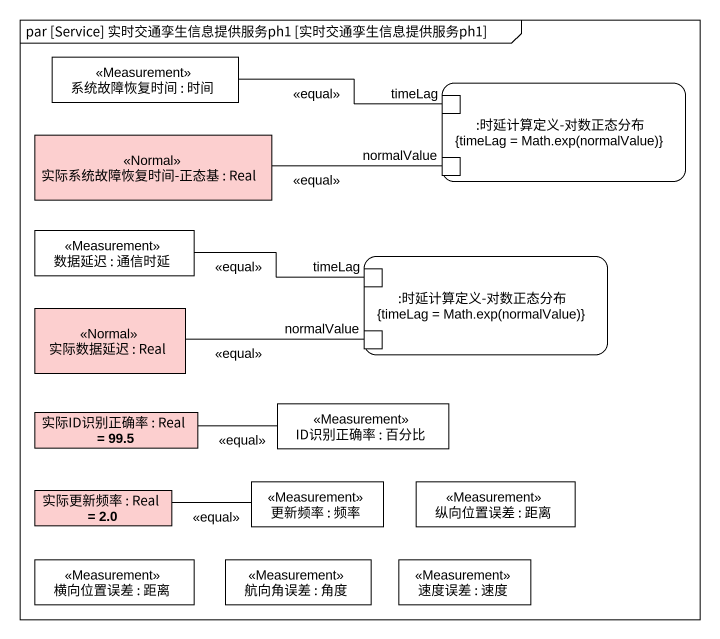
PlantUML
@startuml
mainframe par [Service] 实时交通孪生信息提供服务ph1 [实时交通孪生信息提供服务ph1]
rectangle "系统故障恢复时间 : 时间" as 系统故障恢复时间 <<Measurement>>
rectangle ":时延计算定义-对数正态分布\n{timeLag = Math.exp(normalValue)}" as 时延计算定义_对数正态分布 {
  port timeLag
  port normalValue
}
rectangle "实际系统故障恢复时间-正态基 : Real" as 实际系统故障恢复时间_正态基 <<Normal>> #FCCFCF
rectangle "数据延迟 : 通信时延" as 数据延迟 <<Measurement>>
rectangle ":时延计算定义-对数正态分布\n{timeLag = Math.exp(normalValue)}" as 时延计算定义_对数正态分布_2 {
  port "timeLag" as timeLag_2
  port "normalValue" as normalValue_2
}
rectangle "实际数据延迟 : Real" as 实际数据延迟 <<Normal>> #FCCFCF
rectangle "ID识别正确率 : 百分比" as ID识别正确率 <<Measurement>>
rectangle "实际ID识别正确率 : Real = 99.5" as 实际ID识别正确率 #FCCFCF
rectangle "实际更新频率 : Real = 2.0" as 实际更新频率 #FCCFCF
rectangle "更新频率 : 频率" as 更新频率 <<Measurement>>
rectangle "纵向位置误差 : 距离" as 纵向位置误差 <<Measurement>>
rectangle "横向位置误差 : 距离" as 横向位置误差 <<Measurement>>
rectangle "航向角误差 : 角度" as 航向角误差 <<Measurement>>
rectangle "速度误差 : 速度" as 速度误差 <<Measurement>>
系统故障恢复时间 -right- timeLag : <<equal>>
实际系统故障恢复时间_正态基 -right- normalValue : <<equal>>
数据延迟 -right- timeLag_2 : <<equal>>
实际数据延迟 -right- normalValue_2 : <<equal>>
实际ID识别正确率 -right- ID识别正确率 : <<equal>>
实际更新频率 -right- 更新频率 : <<equal>>
@enduml
